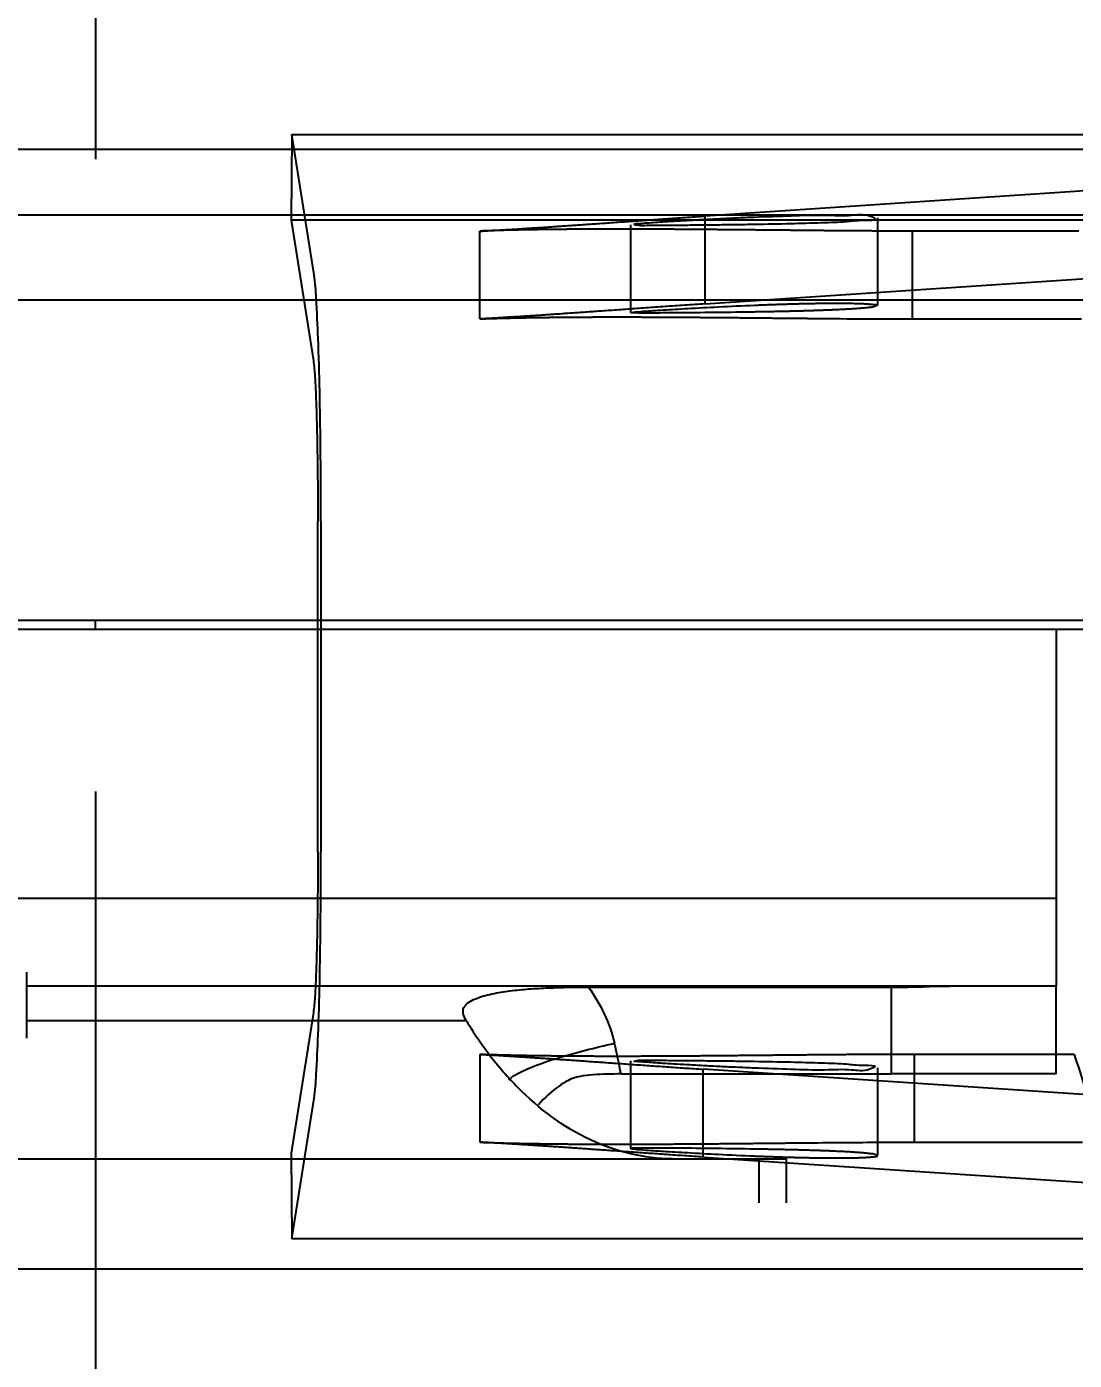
# Model space of a CAD drawing. Header units: millimetres. Extents: x 324 to 7054, y -67 to 2159.
# Drawn here: x 5410.74 to 5429.83, y 1063.66 to 1087.95 of the extents above; entities that cross this region are included whole.
import ezdxf

# ---------------------------------------------------------------- set-up
doc = ezdxf.new("R2010")
doc.units = ezdxf.units.MM
doc.header["$LTSCALE"] = 153.67
doc.header["$PDMODE"] = 3
doc.header["$PDSIZE"] = 8
doc.linetypes.add('CENTER', pattern=[0.6, 0.375, -0.075, 0.075, -0.075])
doc.layers.get('0').update_dxf_attribs({"linetype": 'CONTINUOUS'})
doc.layers.get('Defpoints').update_dxf_attribs({"linetype": 'CONTINUOUS'})
doc.layers.add('02___PRT_ALL_AXES', color=7, linetype='CONTINUOUS')
doc.layers.add('CONSTRUCTION_BODIES', color=7, linetype='CONTINUOUS')
doc.styles.get("Standard").update_dxf_attribs({"font": 'times.ttf'})
doc.dimstyles.new('DIMSTYLE_3', dxfattribs={"dimtxt": 17.5, "dimasz": 17.5, "dimexe": 1.5, "dimexo": 1, "dimtad": 1, "dimdsep": 46, "dimtxsty": 'Standard', "dimblk": '_FILLED', "dimblk1": '_FILLED', "dimblk2": '_FILLED', "dimcen": 0.09, "dimazin": 2, "dimtp": 0.01, "dimtm": 0.01, "dimtfac": 1, "dimtofl": 0, "dimtmove": 0, "dimatfit": 1, "dimldrblk": '_FILLED', "dimfxl": 1, "dimtolj": 1, "dimarcsym": 0})

# ---------------------------------------------------------------- blocks, each defined once
blk = doc.blocks.new('_FILLED')
at = {"color": 0, "linetype": 'ByBlock'}
blk.add_solid([(0, 0), (-1, 0.2143), (-1, -0.2143)], dxfattribs=at)
blk = doc.blocks.new('*D213')
at = {"color": 0, "linetype": 'ByBlock', "lineweight": -2}
for p, q in [((5411, 1738.977), (5026.191, 1738.977)), ((5027.691, 1082.825), (5027.691, 1721.477)), ((5381.869, 1065.325), (5026.191, 1065.325))]:
    blk.add_line(p, q, dxfattribs=at)
at = {"layer": 'Defpoints', "color": 0}
for p in [(5027.691, 1738.977), (5412, 1738.977), (5382.869, 1065.325)]:
    blk.add_point(p, dxfattribs=at)
at = {"color": 0, "linetype": 'ByBlock', "lineweight": -2, "xscale": 17.5, "yscale": 17.5, "zscale": 17.5}
for p, rotation in [((5027.691, 1738.977), 90.00000114009995), ((5027.691, 1065.325), 270.0000011400999)]:
    blk.add_blockref('_FILLED', p, dxfattribs=dict(at, rotation=rotation))
at = {"color": 0, "insert": (5003.733, 1392.208), "char_height": 17.5, "attachment_point": 2, "rotation": 90, "line_spacing_factor": 0.9}
blk.add_mtext('\\A1;\\A1;L-674', dxfattribs=at)

msp = doc.modelspace()

# ---------------------------------------------------------------- linework, layer by layer
at = {"linetype": 'ByBlock'}
for p, q in [((5380.94385, 1085.72462), (5443.9399, 1085.72462)), ((5314.98481, 1084.52461), (5443.9399, 1084.52462)), ((5429.5, 1076.97699), (5429.5, 1070.47699)), ((5408.47725, 1072.07699), (5429.5, 1072.07699)), ((5410.74321, 1069.52462), (5410.74321, 1070.72462)), ((5410.74321, 1070.47699), (5429.5, 1070.47699)), ((5420.97766, 1070.45505), (5426.5, 1070.45505)), ((5426.5, 1068.87255), (5426.5, 1070.45505)), ((5429.5, 1068.87699), (5429.5, 1070.47699)), ((5410.74321, 1069.84699), (5418.75032, 1069.84699)), ((5421.57214, 1068.87255), (5426.5, 1068.87255)), ((5429.5, 1068.87699), (5427.0969, 1068.87699)), ((5399.41487, 1067.32699), (5424.58508, 1067.32699)), ((5424.08581, 1066.52462), (5424.08514, 1067.32699)), ((5424.58581, 1066.52462), (5424.58514, 1067.32699)), ((5380.94385, 1065.32462), (5443.9399, 1065.32462))]:
    msp.add_line(p, q, dxfattribs=at)
for centre, radius, start, end in [((5391.17707, 1062.67867), 31.01974, 11.517964, 12.575899), ((5424.04823, 1072.92085), 6.11721, 218.958617, 222.88004), ((5423.76154, 1072.65781), 5.72814, 222.903374, 224.746455)]:
    msp.add_arc(centre, radius, start, end, dxfattribs=at)
for points, knots in [([(5418.75032, 1069.84699), (5418.72715, 1069.88511), (5418.6853, 1069.95918), (5418.69396, 1070.09473), (5418.79517, 1070.18484), (5418.96794, 1070.26999), (5419.22478, 1070.33862), (5419.5514, 1070.39081), (5419.89542, 1070.4235), (5420.37212, 1070.44954), (5420.73423, 1070.45503), (5420.97763, 1070.45505)], [0, 0, 0, 0, 0.05154607, 0.09608177, 0.14416677, 0.19907851, 0.31977418, 0.4483028, 0.58169959, 0.71872551, 1, 1, 1, 1]), ([(5426.5, 1070.45505), (5426.61178, 1070.45505), (5427.04493, 1070.45831), (5427.47786, 1070.47699), (5427.79923, 1070.47699)], [0, 0, 0, 0, 0.25806109, 1, 1, 1, 1]), ([(5418.75032, 1069.84699), (5418.79248, 1069.77765), (5418.96005, 1069.51151), (5419.14467, 1069.25598), (5419.29149, 1069.0746)], [0, 0, 0, 0, 0.25801867, 1, 1, 1, 1]), ([(5419.67921, 1068.87381), (5419.90565, 1068.99727), (5420.49894, 1069.19707), (5421.09805, 1069.35523), (5421.4526, 1069.43269)], [0, 0, 0, 0, 0.41543733, 1, 1, 1, 1]), ([(5419.524, 1068.76282), (5419.52957, 1068.76932), (5419.55958, 1068.79972), (5419.59518, 1068.82393), (5419.62411, 1068.84188)], [0, 0, 0, 0, 0.20095534, 1, 1, 1, 1]), ([(5420.59893, 1068.7493), (5420.54556, 1068.71983), (5420.34985, 1068.59886), (5420.17646, 1068.44169), (5420.06913, 1068.31116)], [0, 0, 0, 0, 0.26510895, 1, 1, 1, 1]), ([(5421.57212, 1068.87255), (5421.40288, 1068.87255), (5421.07836, 1068.86871), (5420.73849, 1068.82636), (5420.59893, 1068.7493)], [0, 0, 0, 0, 0.51494022, 1, 1, 1, 1]), ([(5422.5017, 1067.32699), (5421.99366, 1067.32896), (5420.93309, 1067.58833), (5420.07646, 1068.23919), (5419.69325, 1068.62522)], [0, 0, 0, 0, 0.48294024, 1, 1, 1, 1])]:
    msp.add_open_spline(points, degree=3, knots=knots, dxfattribs=at)
for points in [[(5420.97766, 1070.45505), (5421.19611, 1070.14931), (5421.37068, 1069.79941), (5421.4526, 1069.43269)], [(5419.62411, 1068.84188), (5419.64215, 1068.85307), (5419.66057, 1068.86365), (5419.67921, 1068.87381)], [(5427.0969, 1068.87699), (5426.89793, 1068.87699), (5426.69897, 1068.87255), (5426.5, 1068.87255)]]:
    msp.add_open_spline(points, degree=3, dxfattribs=at)
at = {"layer": '02___PRT_ALL_AXES', "linetype": 'CENTER'}
msp.add_line((5412, 1511.97699), (5412, 1041), dxfattribs=at)
at = {"layer": '02___PRT_ALL_AXES', "linetype": 'ByBlock'}
for p, q in [((5405.54847, 1082.97699), (5433.7298, 1082.97699)), ((5408.47725, 1077.14366), (5433.78471, 1077.14366)), ((5408.47725, 1076.97699), (5433.78471, 1076.97699)), ((5412, 1076.97699), (5412, 1077.14366))]:
    msp.add_line(p, q, dxfattribs=at)
at = {"layer": 'CONSTRUCTION_BODIES', "linetype": 'ByBlock'}
for p, q in [((5415.5715, 1085.99234), (5415.5595, 1084.42971)), ((5415.5715, 1085.99234), (5514.34378, 1085.99234)), ((5415.97787, 1083.43047), (5415.5715, 1085.99234)), ((5430.01933, 1084.96431), (5423.10291, 1084.50322)), ((5423.10291, 1082.90322), (5423.10291, 1084.50322)), ((5514, 1084.42971), (5415.5595, 1084.42971)), ((5415.5595, 1084.42971), (5415.96587, 1081.86784)), ((5421.75029, 1082.74482), (5421.75029, 1084.34482)), ((5426.25029, 1082.87266), (5426.25029, 1084.47266)), ((5419.00029, 1082.62971), (5419.00029, 1084.22971)), ((5429.91094, 1084.22971), (5426.87598, 1084.22971)), ((5426.87598, 1084.22971), (5426.87598, 1082.62963)), ((5423.10291, 1082.90322), (5430.05123, 1083.36644)), ((5426.87598, 1082.62971), (5429.95837, 1082.62971)), ((5416.04806, 1072.92145), (5416.04806, 1078.93797)), ((5416.10389, 1078.93797), (5416.10389, 1072.92145)), ((5415.96587, 1069.99157), (5415.5595, 1067.42971)), ((5419.00029, 1069.22971), (5419.00029, 1067.62971)), ((5429.82872, 1069.22971), (5426.90903, 1069.22971)), ((5426.90903, 1069.22971), (5426.90903, 1067.62979)), ((5421.75029, 1067.5146), (5421.75029, 1069.1146)), ((5429.99119, 1068.49698), (5423.0674, 1068.95857)), ((5423.0674, 1067.35857), (5423.0674, 1068.95857)), ((5426.25029, 1067.38676), (5426.25029, 1068.98676)), ((5415.5715, 1065.86708), (5415.97787, 1068.42894)), ((5426.90903, 1067.62971), (5429.97497, 1067.62971)), ((5415.5595, 1067.42971), (5415.5715, 1065.86708)), ((5423.0674, 1067.35857), (5430.04158, 1066.89362)), ((5514.34378, 1065.86708), (5415.5715, 1065.86708))]:
    msp.add_line(p, q, dxfattribs=at)
for centre, radius, start, end in [((5427.12805, 1292.49789), 209.86842, 269.410031, 269.9311834), ((5451.74935, 1075.91089), 22.91621, 196.950677, 198.593855)]:
    msp.add_arc(centre, radius, start, end, dxfattribs=at)
for points, knots in [([(5419.00029, 1084.22971), (5419.02704, 1084.23109), (5419.07923, 1084.23384), (5419.16527, 1084.23853), (5419.265, 1084.24409), (5419.3612, 1084.24961), (5419.44705, 1084.25463), (5419.51759, 1084.25881), (5419.59289, 1084.26334), (5419.67295, 1084.26823), (5419.75774, 1084.27348), (5419.84728, 1084.27913), (5419.94158, 1084.28513), (5420.04066, 1084.2917), (5420.14445, 1084.29845), (5420.25261, 1084.30575), (5420.36481, 1084.31335), (5420.48078, 1084.32129), (5420.60051, 1084.32952), (5420.72395, 1084.33806), (5420.8511, 1084.3469), (5420.98197, 1084.35602), (5421.11655, 1084.36544), (5421.25487, 1084.37514), (5421.4008, 1084.3854), (5421.55409, 1084.39626), (5421.71448, 1084.40767), (5421.87783, 1084.41924), (5422.04412, 1084.43094), (5422.21335, 1084.44275), (5422.38552, 1084.45466), (5422.56065, 1084.46667), (5422.73874, 1084.47878), (5422.91983, 1084.49098), (5423.04155, 1084.49913), (5423.10291, 1084.50322)], [0, 0, 0, 0, 0.01954339, 0.03812735, 0.06287195, 0.09241684, 0.1084321, 0.12561931, 0.14396911, 0.16347587, 0.18413753, 0.20595536, 0.2289337, 0.2530803, 0.27840279, 0.30482101, 0.33217418, 0.36044933, 0.38963718, 0.41973187, 0.45073068, 0.48263364, 0.51544317, 0.54916371, 0.58380123, 0.62217955, 0.66128778, 0.7011164, 0.74166017, 0.78291735, 0.82488902, 0.86757833, 0.91098984, 0.95512873, 1, 1, 1, 1]), ([(5424.0003, 1084.35572), (5424.22032, 1084.35922), (5424.63286, 1084.36623), (5425.17709, 1084.38409), (5425.66404, 1084.39703), (5425.90054, 1084.43173), (5426.27897, 1084.4282), (5426.00368, 1084.55132), (5425.73302, 1084.49343), (5425.23438, 1084.52694), (5424.65172, 1084.50158), (5424.22373, 1084.4897), (5424.00029, 1084.48056)], [0, 0, 0, 0, 0.14944514, 0.27753761, 0.37973732, 0.45431228, 0.49898918, 0.52341466, 0.59894444, 0.71050719, 0.8481194, 1, 1, 1, 1]), ([(5424.96725, 1084.2406), (5424.93054, 1084.24094), (5424.85718, 1084.24183), (5424.74721, 1084.24298), (5424.63738, 1084.24414), (5424.52769, 1084.24527), (5424.41814, 1084.24637), (5424.30873, 1084.24745), (5424.19946, 1084.24851), (5424.09033, 1084.24954), (5423.98134, 1084.25055), (5423.87269, 1084.25154), (5423.7645, 1084.25249), (5423.65691, 1084.25343), (5423.54988, 1084.25433), (5423.44341, 1084.25522), (5423.3375, 1084.2561), (5423.23214, 1084.25698), (5423.12734, 1084.25785), (5423.02309, 1084.25869), (5422.91939, 1084.25951), (5422.81628, 1084.2603), (5422.71385, 1084.26105), (5422.61222, 1084.26175), (5422.51147, 1084.2624), (5422.4116, 1084.263), (5422.3126, 1084.26353), (5422.21448, 1084.26399), (5422.11724, 1084.26437), (5422.02088, 1084.2647), (5421.92539, 1084.26498), (5421.83074, 1084.2652), (5421.73705, 1084.26537), (5421.64444, 1084.26549), (5421.55309, 1084.26556), (5421.46299, 1084.26557), (5421.37414, 1084.26554), (5421.28654, 1084.26544), (5421.20019, 1084.26529), (5421.11508, 1084.26509), (5421.03123, 1084.26484), (5420.94872, 1084.26453), (5420.86764, 1084.26415), (5420.78804, 1084.2637), (5420.70989, 1084.26318), (5420.6332, 1084.2626), (5420.55797, 1084.26196), (5420.48419, 1084.26128), (5420.41186, 1084.26054), (5420.341, 1084.25977), (5420.2716, 1084.25896), (5420.20382, 1084.25813), (5420.11688, 1084.257), (5420.01253, 1084.25558), (5419.8924, 1084.25375), (5419.77903, 1084.25166), (5419.67249, 1084.24943), (5419.57301, 1084.24713), (5419.4808, 1084.24486), (5419.39603, 1084.24267), (5419.3187, 1084.2407), (5419.23938, 1084.23862), (5419.1615, 1084.23627), (5419.07947, 1084.23375), (5419.02773, 1084.23088), (5419.00029, 1084.22971)], [0, 0, 0, 0, 0.01845247, 0.03688239, 0.05528858, 0.07367112, 0.09203007, 0.11036546, 0.12867727, 0.14696539, 0.16522959, 0.18346949, 0.20159257, 0.21962182, 0.23755748, 0.25539978, 0.27314893, 0.29080508, 0.3083683, 0.32583852, 0.34321556, 0.36049904, 0.37767808, 0.39470914, 0.41159267, 0.42832901, 0.44491843, 0.46136102, 0.47765675, 0.49380538, 0.50980646, 0.52565929, 0.54138946, 0.55690824, 0.57221637, 0.58731447, 0.60220308, 0.61688254, 0.63135304, 0.64561454, 0.65966679, 0.67350927, 0.68709289, 0.70043188, 0.71352684, 0.72637822, 0.73898619, 0.7513507, 0.76347142, 0.77534772, 0.78697867, 0.798363, 0.80942382, 0.83069109, 0.85082412, 0.86982527, 0.88769195, 0.9043961, 0.91985284, 0.93406165, 0.94702517, 0.95874152, 0.97395162, 0.98619528, 1, 1, 1, 1]), ([(5424.00029, 1084.48056), (5423.88658, 1084.47591), (5423.66272, 1084.46614), (5423.33911, 1084.45052), (5423.04091, 1084.43495), (5422.77528, 1084.42021), (5422.54269, 1084.40653), (5422.33933, 1084.39416), (5422.16938, 1084.38266), (5422.01506, 1084.37329), (5421.92439, 1084.36262), (5421.76419, 1084.35915), (5421.9307, 1084.32701), (5422.03829, 1084.3409), (5422.23722, 1084.33543), (5422.46003, 1084.33898), (5422.72439, 1084.34034), (5423.01626, 1084.34329), (5423.33148, 1084.34658), (5423.66196, 1084.35066), (5423.88665, 1084.35392), (5424.0003, 1084.35573)], [0, 0, 0, 0, 0.07784411, 0.15326907, 0.2215967, 0.28212009, 0.33515726, 0.38121388, 0.42072564, 0.45389665, 0.48058033, 0.50019203, 0.51875645, 0.55124645, 0.59409981, 0.64632903, 0.7067282, 0.7739023, 0.8463012, 0.92225232, 1, 1, 1, 1]), ([(5426.87598, 1084.22971), (5426.84545, 1084.22971), (5426.78427, 1084.22981), (5426.69232, 1084.22994), (5426.60001, 1084.23014), (5426.50733, 1084.23038), (5426.41428, 1084.23067), (5426.32088, 1084.23101), (5426.22711, 1084.2314), (5426.13297, 1084.23186), (5426.03847, 1084.23237), (5425.94302, 1084.23294), (5425.84669, 1084.23356), (5425.74956, 1084.23422), (5425.65228, 1084.23491), (5425.55486, 1084.23561), (5425.45729, 1084.23635), (5425.35958, 1084.23712), (5425.26173, 1084.23793), (5425.16373, 1084.23878), (5425.06556, 1084.23966), (5425.00005, 1084.24029), (5424.96725, 1084.2406)], [0, 0, 0, 0, 0.04798094, 0.09615388, 0.14451805, 0.19307295, 0.24181835, 0.29075424, 0.33988077, 0.38919819, 0.43870683, 0.48840703, 0.53922072, 0.59011017, 0.64107509, 0.69211534, 0.74323098, 0.79442212, 0.84568895, 0.89703158, 0.94845008, 1, 1, 1, 1]), ([(5416.10389, 1078.93797), (5416.10389, 1079.34918), (5416.10034, 1080.14024), (5416.08394, 1081.25314), (5416.0599, 1082.19661), (5416.02625, 1082.90296), (5416.0004, 1083.28839), (5415.97787, 1083.43047)], [0, 0, 0, 0, 0.27439872, 0.52784689, 0.74274227, 0.90400303, 1, 1, 1, 1]), ([(5423.10291, 1082.90322), (5423.04062, 1082.89906), (5422.91707, 1082.8908), (5422.73328, 1082.87841), (5422.55256, 1082.86612), (5422.37489, 1082.85394), (5422.20025, 1082.84186), (5422.02862, 1082.82988), (5421.86001, 1082.81801), (5421.69443, 1082.80628), (5421.53189, 1082.79471), (5421.37695, 1082.78373), (5421.22991, 1082.77341), (5421.09107, 1082.76367), (5420.9562, 1082.75424), (5420.82527, 1082.74511), (5420.69825, 1082.73629), (5420.57513, 1082.72778), (5420.4559, 1082.71958), (5420.34059, 1082.7117), (5420.2292, 1082.70417), (5420.12193, 1082.69694), (5420.01909, 1082.69028), (5419.92103, 1082.6838), (5419.82784, 1082.67789), (5419.73951, 1082.67234), (5419.656, 1082.66718), (5419.57729, 1082.66239), (5419.50337, 1082.65795), (5419.41446, 1082.6527), (5419.31325, 1082.64683), (5419.20637, 1082.6408), (5419.1035, 1082.63514), (5419.03754, 1082.63164), (5419.00029, 1082.62971)], [0, 0, 0, 0, 0.04554937, 0.09034708, 0.13439847, 0.17770895, 0.2202832, 0.26212432, 0.30323308, 0.34360715, 0.38324035, 0.42212182, 0.45694121, 0.49078617, 0.52366489, 0.55558436, 0.58654989, 0.61656469, 0.64562944, 0.67374188, 0.70089656, 0.72708444, 0.75218532, 0.77608347, 0.79878884, 0.82031185, 0.84065985, 0.85983748, 0.87784632, 0.89468469, 0.92482587, 0.95180815, 0.97278965, 1, 1, 1, 1]), ([(5424.0003, 1082.75572), (5423.77488, 1082.75213), (5423.34199, 1082.74663), (5422.75789, 1082.74021), (5422.25106, 1082.73791), (5421.98754, 1082.73455), (5421.64001, 1082.74313), (5422.10353, 1082.77959), (5422.35602, 1082.79496), (5422.83381, 1082.82411), (5423.3718, 1082.85259), (5423.78043, 1082.87156), (5424.00029, 1082.88056)], [0, 0, 0, 0, 0.15031096, 0.2868448, 0.39643934, 0.46994078, 0.49951582, 0.55875134, 0.63138749, 0.72984106, 0.8532964, 1, 1, 1, 1]), ([(5424.00029, 1082.88056), (5424.02982, 1082.88177), (5424.08877, 1082.88414), (5424.17704, 1082.88755), (5424.26497, 1082.89082), (5424.35257, 1082.89394), (5424.43977, 1082.89689), (5424.52634, 1082.89968), (5424.61206, 1082.90228), (5424.69678, 1082.90468), (5424.78049, 1082.9069), (5424.86302, 1082.9089), (5424.94415, 1082.9107), (5425.02367, 1082.91228), (5425.10156, 1082.91364), (5425.17781, 1082.91478), (5425.25222, 1082.9157), (5425.32458, 1082.91639), (5425.39473, 1082.91685), (5425.4627, 1082.91708), (5425.53883, 1082.91709), (5425.62201, 1082.91674), (5425.71093, 1082.91584), (5425.794, 1082.91445), (5425.87062, 1082.91257), (5425.94749, 1082.91008), (5426.02093, 1082.90659), (5426.09896, 1082.90246), (5426.15645, 1082.89438), (5426.27077, 1082.89123), (5426.1701, 1082.83994), (5426.11201, 1082.84078), (5426.03804, 1082.8302), (5425.96686, 1082.82457), (5425.89239, 1082.81853), (5425.81778, 1082.81337), (5425.73668, 1082.80828), (5425.64954, 1082.80338), (5425.5567, 1082.79866), (5425.4702, 1082.79467), (5425.39128, 1082.79131), (5425.32089, 1082.78849), (5425.2484, 1082.78576), (5425.174, 1082.78313), (5425.09788, 1082.7806), (5425.02013, 1082.77816), (5424.94075, 1082.77581), (5424.85978, 1082.77355), (5424.77744, 1082.77139), (5424.69393, 1082.76931), (5424.6094, 1082.76732), (5424.52384, 1082.76542), (5424.43754, 1082.7636), (5424.35073, 1082.76187), (5424.2636, 1082.76022), (5424.17609, 1082.75864), (5424.08828, 1082.75714), (5424.02964, 1082.75619), (5424.0003, 1082.75572)], [0, 0, 0, 0, 0.01977553, 0.0394748, 0.05909817, 0.07864596, 0.09811776, 0.1174702, 0.13659623, 0.15549695, 0.17417265, 0.1926222, 0.21072689, 0.22846482, 0.24583771, 0.26284585, 0.27948746, 0.29562008, 0.31126388, 0.32642113, 0.34109207, 0.36219938, 0.38207057, 0.40059356, 0.41776686, 0.43339903, 0.45187479, 0.46765311, 0.48335565, 0.4988817, 0.51395371, 0.52891037, 0.5441252, 0.56203379, 0.57723571, 0.59397966, 0.61210962, 0.63158511, 0.65238023, 0.6742972, 0.68951921, 0.70522999, 0.72143201, 0.73805228, 0.75503703, 0.77238478, 0.79009598, 0.80817246, 0.82657411, 0.84520398, 0.86406123, 0.88314635, 0.90246046, 0.92180923, 0.94124287, 0.96076139, 0.98036529, 1, 1, 1, 1]), ([(5419.00029, 1082.62971), (5419.02775, 1082.63088), (5419.07957, 1082.63324), (5419.16169, 1082.63616), (5419.23972, 1082.63864), (5419.31925, 1082.64092), (5419.39683, 1082.64298), (5419.48189, 1082.64509), (5419.57445, 1082.64727), (5419.67434, 1082.64944), (5419.78133, 1082.65157), (5419.8952, 1082.65359), (5420.01588, 1082.65552), (5420.1207, 1082.65701), (5420.20799, 1082.65815), (5420.27595, 1082.65899), (5420.34549, 1082.65979), (5420.41649, 1082.66055), (5420.48896, 1082.66127), (5420.56289, 1082.66195), (5420.63828, 1082.66258), (5420.71514, 1082.66316), (5420.79346, 1082.66369), (5420.87324, 1082.66416), (5420.95439, 1082.66455), (5421.03684, 1082.66488), (5421.12049, 1082.66516), (5421.20536, 1082.66536), (5421.29145, 1082.66552), (5421.37876, 1082.66561), (5421.46728, 1082.66564), (5421.55703, 1082.66561), (5421.648, 1082.66553), (5421.74019, 1082.6654), (5421.83348, 1082.6652), (5421.92776, 1082.66495), (5422.02294, 1082.66465), (5422.11902, 1082.6643), (5422.21601, 1082.66389), (5422.31391, 1082.66343), (5422.41272, 1082.66292), (5422.51244, 1082.66236), (5422.61307, 1082.66175), (5422.71461, 1082.66107), (5422.81704, 1082.66037), (5422.92021, 1082.65961), (5423.02401, 1082.65882), (5423.12833, 1082.658), (5423.23318, 1082.65715), (5423.33856, 1082.65626), (5423.44446, 1082.65534), (5423.55088, 1082.65438), (5423.65783, 1082.65337), (5423.7653, 1082.65233), (5423.87335, 1082.65124), (5423.98186, 1082.65013), (5424.09069, 1082.64904), (5424.19969, 1082.64795), (5424.30886, 1082.64687), (5424.41819, 1082.64581), (5424.52769, 1082.64475), (5424.63734, 1082.6437), (5424.74717, 1082.64266), (5424.8571, 1082.64162), (5424.93043, 1082.64094), (5424.96709, 1082.6406)], [0, 0, 0, 0, 0.0138166, 0.0260757, 0.04131395, 0.05306596, 0.0660719, 0.0803301, 0.09584395, 0.11261595, 0.13056022, 0.14964596, 0.16987091, 0.19123745, 0.2023507, 0.21375606, 0.22540915, 0.23730875, 0.24945397, 0.26184422, 0.2744792, 0.28735885, 0.3004834, 0.31385325, 0.32746902, 0.34128275, 0.35530146, 0.36952453, 0.38395159, 0.39858253, 0.41341746, 0.42845668, 0.44370065, 0.45914999, 0.47480542, 0.49060186, 0.50655126, 0.52265311, 0.53890717, 0.55531337, 0.57187179, 0.58858266, 0.60544633, 0.62246322, 0.63963377, 0.65693989, 0.67433489, 0.69181825, 0.70938964, 0.72704889, 0.74479599, 0.76263101, 0.7805541, 0.79856548, 0.81666534, 0.83487725, 0.85311711, 0.87138463, 0.88967963, 0.90800207, 0.92635196, 0.94472935, 0.96313433, 0.98156695, 1, 1, 1, 1]), ([(5415.96587, 1081.86784), (5415.98056, 1081.77516), (5415.99742, 1081.52377), (5416.01937, 1081.06306), (5416.03505, 1080.44775), (5416.04574, 1079.72199), (5416.04806, 1079.20612), (5416.04806, 1078.93797)], [0, 0, 0, 0, 0.09601447, 0.25729181, 0.47219293, 0.72562995, 1, 1, 1, 1]), ([(5416.04806, 1072.92145), (5416.04806, 1072.65327), (5416.04574, 1072.13737), (5416.03505, 1071.41158), (5416.01937, 1070.79629), (5415.99742, 1070.33561), (5415.98056, 1070.08424), (5415.96587, 1069.99157)], [0, 0, 0, 0, 0.27439456, 0.52783982, 0.74273451, 0.9039975, 1, 1, 1, 1]), ([(5415.97787, 1068.42894), (5416.0004, 1068.57105), (5416.02625, 1068.95651), (5416.05991, 1069.66292), (5416.08395, 1070.6064), (5416.10034, 1071.71926), (5416.10389, 1072.51027), (5416.10389, 1072.92145)], [0, 0, 0, 0, 0.09600894, 0.25728404, 0.47218585, 0.72562579, 1, 1, 1, 1]), ([(5419.00029, 1069.22971), (5419.02689, 1069.22848), (5419.07944, 1069.22576), (5419.16448, 1069.22114), (5419.26203, 1069.21564), (5419.35566, 1069.2102), (5419.43884, 1069.20527), (5419.50632, 1069.20122), (5419.57643, 1069.19695), (5419.65047, 1069.1924), (5419.72843, 1069.18754), (5419.8103, 1069.18237), (5419.8961, 1069.1769), (5419.98583, 1069.17109), (5420.07954, 1069.16499), (5420.17722, 1069.1584), (5420.27903, 1069.15168), (5420.38462, 1069.14448), (5420.49368, 1069.13702), (5420.60578, 1069.1293), (5420.72087, 1069.12134), (5420.83893, 1069.11314), (5420.95996, 1069.1047), (5421.08395, 1069.09604), (5421.2109, 1069.08714), (5421.34082, 1069.07802), (5421.47799, 1069.06839), (5421.62223, 1069.05818), (5421.77334, 1069.04747), (5421.92686, 1069.03663), (5422.08277, 1069.02569), (5422.24106, 1069.01468), (5422.40172, 1069.00359), (5422.56475, 1068.99243), (5422.73017, 1068.98119), (5422.89798, 1068.96989), (5423.01066, 1068.96235), (5423.0674, 1068.95857)], [0, 0, 0, 0, 0.01959631, 0.03872658, 0.06268321, 0.09149942, 0.10775256, 0.12401559, 0.14124932, 0.15944863, 0.17861092, 0.19873602, 0.21982599, 0.24188495, 0.26491887, 0.28893584, 0.31394324, 0.34000897, 0.36683096, 0.39439826, 0.4227027, 0.45173869, 0.48150304, 0.51199471, 0.54321452, 0.57516494, 0.60784976, 0.64441691, 0.68158457, 0.71934354, 0.75768789, 0.79661445, 0.8361223, 0.8762123, 0.91688659, 0.9581481, 1, 1, 1, 1]), ([(5425.00029, 1069.21876), (5424.96103, 1069.21839), (5424.88259, 1069.21758), (5424.76502, 1069.21643), (5424.64765, 1069.21527), (5424.53049, 1069.21411), (5424.41352, 1069.21297), (5424.29677, 1069.21183), (5424.18021, 1069.21069), (5424.06386, 1069.20956), (5423.94771, 1069.20843), (5423.83182, 1069.20731), (5423.71634, 1069.2062), (5423.6014, 1069.20512), (5423.4871, 1069.20407), (5423.37344, 1069.20305), (5423.2604, 1069.20206), (5423.14801, 1069.20112), (5423.03625, 1069.20021), (5422.92512, 1069.19934), (5422.81463, 1069.19852), (5422.70481, 1069.19775), (5422.59583, 1069.19706), (5422.48783, 1069.19638), (5422.38097, 1069.1958), (5422.27523, 1069.19528), (5422.17062, 1069.19481), (5422.06712, 1069.19441), (5421.96475, 1069.19407), (5421.8635, 1069.1938), (5421.76338, 1069.19358), (5421.66436, 1069.19344), (5421.56658, 1069.19335), (5421.47017, 1069.19333), (5421.37526, 1069.19337), (5421.28187, 1069.19348), (5421.18997, 1069.19366), (5421.09958, 1069.1939), (5421.01068, 1069.19421), (5420.92328, 1069.19458), (5420.83738, 1069.19503), (5420.75311, 1069.19552), (5420.67054, 1069.19611), (5420.58977, 1069.19679), (5420.51076, 1069.19754), (5420.43351, 1069.19833), (5420.35802, 1069.19918), (5420.2843, 1069.20006), (5420.21234, 1069.20098), (5420.14214, 1069.20193), (5420.07373, 1069.20291), (5419.9865, 1069.20423), (5419.88258, 1069.20592), (5419.76409, 1069.20804), (5419.65373, 1069.21022), (5419.55151, 1069.21246), (5419.45758, 1069.21475), (5419.37218, 1069.21702), (5419.29551, 1069.21916), (5419.21885, 1069.22144), (5419.1214, 1069.22453), (5419.04661, 1069.22746), (5419.00029, 1069.22971)], [0, 0, 0, 0, 0.01962552, 0.0392206, 0.05878154, 0.07830841, 0.09780131, 0.11726034, 0.13668551, 0.15607677, 0.17543388, 0.19475645, 0.21401842, 0.23317389, 0.25222313, 0.27116642, 0.29000396, 0.30873582, 0.32736193, 0.34588201, 0.36429553, 0.3826017, 0.40078841, 0.41878607, 0.43659535, 0.45421687, 0.47165113, 0.48889848, 0.50595907, 0.52283282, 0.53951938, 0.55601808, 0.57233774, 0.58840475, 0.60422013, 0.61978471, 0.63509915, 0.65016386, 0.66497898, 0.67954436, 0.69385949, 0.70792349, 0.72167952, 0.73514086, 0.74830831, 0.76118241, 0.77376337, 0.78605106, 0.79804497, 0.80974422, 0.82114747, 0.83225299, 0.85336103, 0.87310887, 0.89150333, 0.90854533, 0.92422923, 0.9384761, 0.95125693, 0.96257774, 0.97681834, 1, 1, 1, 1]), ([(5426.90903, 1069.22971), (5426.87851, 1069.22971), (5426.81733, 1069.22961), (5426.72538, 1069.22948), (5426.63306, 1069.22928), (5426.54038, 1069.22904), (5426.44734, 1069.22874), (5426.35393, 1069.2284), (5426.26016, 1069.22801), (5426.16603, 1069.22755), (5426.07153, 1069.22703), (5425.97608, 1069.22646), (5425.87975, 1069.22584), (5425.78261, 1069.22518), (5425.68534, 1069.22448), (5425.58791, 1069.22378), (5425.49035, 1069.22303), (5425.39264, 1069.22226), (5425.29479, 1069.22144), (5425.19679, 1069.22059), (5425.09861, 1069.2197), (5425.03309, 1069.21907), (5425.00029, 1069.21876)], [0, 0, 0, 0, 0.0479805, 0.096153, 0.14451672, 0.19307117, 0.24181612, 0.29075156, 0.33987763, 0.3891946, 0.43870278, 0.48840252, 0.53921585, 0.59010494, 0.64106949, 0.69210939, 0.74322467, 0.79441547, 0.84568194, 0.89702422, 0.94844239, 1, 1, 1, 1]), ([(5424.00029, 1068.97886), (5423.88658, 1068.98351), (5423.66272, 1068.99328), (5423.33911, 1069.0089), (5423.04091, 1069.02447), (5422.77528, 1069.03921), (5422.54269, 1069.05288), (5422.33933, 1069.06526), (5422.16938, 1069.07676), (5422.01507, 1069.08613), (5421.92439, 1069.09679), (5421.76419, 1069.10027), (5421.9307, 1069.13241), (5422.03829, 1069.11851), (5422.23722, 1069.12398), (5422.46004, 1069.12044), (5422.72439, 1069.11908), (5423.01626, 1069.11613), (5423.33148, 1069.11283), (5423.66196, 1069.10875), (5423.88665, 1069.1055), (5424.0003, 1069.10369)], [0, 0, 0, 0, 0.07784411, 0.15326907, 0.2215967, 0.28212009, 0.33515726, 0.38121388, 0.42072564, 0.45389665, 0.48058033, 0.50019203, 0.51875645, 0.55124645, 0.59409981, 0.64632903, 0.7067282, 0.7739023, 0.8463012, 0.92225232, 1, 1, 1, 1]), ([(5424.0003, 1069.1037), (5424.22032, 1069.1002), (5424.63286, 1069.09318), (5425.17709, 1069.07533), (5425.66404, 1069.06239), (5425.90054, 1069.02769), (5426.27897, 1069.03122), (5426.00368, 1068.9081), (5425.73302, 1068.96599), (5425.23438, 1068.93248), (5424.65172, 1068.95783), (5424.22373, 1068.96972), (5424.00029, 1068.97886)], [0, 0, 0, 0, 0.14944514, 0.27753761, 0.37973732, 0.45431228, 0.49898918, 0.52341466, 0.59894444, 0.71050718, 0.8481194, 1, 1, 1, 1]), ([(5419.00029, 1067.62971), (5419.0248, 1067.62846), (5419.07991, 1067.62603), (5419.16582, 1067.6231), (5419.25144, 1067.62043), (5419.33365, 1067.61808), (5419.41525, 1067.61584), (5419.50557, 1067.61356), (5419.60437, 1067.61126), (5419.71135, 1067.60905), (5419.82646, 1067.60689), (5419.94968, 1067.6048), (5420.05736, 1067.60314), (5420.1474, 1067.60186), (5420.21766, 1067.60091), (5420.2897, 1067.6), (5420.36352, 1067.59912), (5420.43911, 1067.59828), (5420.51648, 1067.59748), (5420.59562, 1067.59674), (5420.67654, 1067.59606), (5420.75916, 1067.59548), (5420.84337, 1067.59499), (5420.92909, 1067.59455), (5421.01629, 1067.59418), (5421.10497, 1067.59388), (5421.19514, 1067.59365), (5421.28678, 1067.59348), (5421.37992, 1067.59337), (5421.47454, 1067.59333), (5421.57065, 1067.59335), (5421.66811, 1067.59344), (5421.7668, 1067.59359), (5421.86658, 1067.59381), (5421.96748, 1067.59409), (5422.06948, 1067.59442), (5422.1726, 1067.59483), (5422.27682, 1067.59529), (5422.38215, 1067.59581), (5422.48859, 1067.59639), (5422.59616, 1067.59706), (5422.70477, 1067.59775), (5422.81427, 1067.59852), (5422.92452, 1067.59931), (5423.03542, 1067.60015), (5423.14696, 1067.60103), (5423.25916, 1067.60195), (5423.37199, 1067.60292), (5423.48548, 1067.60393), (5423.59961, 1067.605), (5423.7144, 1067.60611), (5423.82986, 1067.60728), (5423.94585, 1067.60848), (5424.06222, 1067.60966), (5424.17879, 1067.61083), (5424.29556, 1067.61199), (5424.41253, 1067.61315), (5424.5297, 1067.61429), (5424.64707, 1067.61542), (5424.76464, 1067.61654), (5424.88237, 1067.61766), (5424.96091, 1067.61839), (5425.00019, 1067.61876)], [0, 0, 0, 0, 0.01226743, 0.0275783, 0.04297863, 0.05509539, 0.06869834, 0.08378895, 0.10026902, 0.11810444, 0.13729019, 0.15782777, 0.17972044, 0.19113421, 0.20284537, 0.21485283, 0.22715591, 0.23975433, 0.25264815, 0.26583777, 0.27932389, 0.29310747, 0.3071443, 0.32142956, 0.33596233, 0.35074209, 0.36576862, 0.38104203, 0.39656269, 0.4123312, 0.42834839, 0.4446152, 0.46105939, 0.47768933, 0.49450436, 0.51150408, 0.52868839, 0.54605742, 0.56361148, 0.58135106, 0.59927673, 0.61738916, 0.63565385, 0.65402769, 0.67250997, 0.69110025, 0.70979831, 0.72860414, 0.74751784, 0.76653964, 0.78566983, 0.80490871, 0.8242695, 0.84366417, 0.8630923, 0.88255366, 0.90204815, 0.92157579, 0.94113667, 0.9607309, 0.98035855, 1, 1, 1, 1]), ([(5423.0674, 1067.35857), (5423.01017, 1067.36238), (5422.89653, 1067.36998), (5422.7273, 1067.38139), (5422.56053, 1067.39271), (5422.3962, 1067.40397), (5422.23431, 1067.41514), (5422.07484, 1067.42625), (5421.91781, 1067.43726), (5421.76322, 1067.44818), (5421.6111, 1067.45897), (5421.4659, 1067.46925), (5421.32782, 1067.47894), (5421.19707, 1067.48812), (5421.06939, 1067.49706), (5420.94477, 1067.50577), (5420.8232, 1067.51424), (5420.70469, 1067.52247), (5420.58924, 1067.53045), (5420.47688, 1067.53818), (5420.36764, 1067.54564), (5420.26235, 1067.55281), (5420.16132, 1067.55947), (5420.06483, 1067.56595), (5419.97233, 1067.57197), (5419.88379, 1067.57769), (5419.79918, 1067.58308), (5419.71848, 1067.58816), (5419.64167, 1067.59294), (5419.56875, 1067.59742), (5419.47798, 1067.60294), (5419.37294, 1067.6092), (5419.25883, 1067.61582), (5419.16254, 1067.62125), (5419.07853, 1067.6258), (5419.0266, 1067.62849), (5419.00029, 1067.62971)], [0, 0, 0, 0, 0.04221431, 0.08382323, 0.12483015, 0.16523826, 0.20504997, 0.24426638, 0.28288677, 0.32090813, 0.3583246, 0.39512693, 0.42804103, 0.46019564, 0.49159503, 0.52224221, 0.55213859, 0.58128371, 0.60967499, 0.63730747, 0.66417355, 0.69026286, 0.71497519, 0.73869638, 0.76143468, 0.78319918, 0.80399698, 0.82383345, 0.84271209, 0.86063423, 0.87759898, 0.9096415, 0.93807979, 0.96172727, 0.98061916, 1, 1, 1, 1]), ([(5424.0003, 1067.5037), (5423.77488, 1067.50729), (5423.34199, 1067.51279), (5422.75789, 1067.51921), (5422.25106, 1067.5215), (5421.98754, 1067.52486), (5421.64002, 1067.51629), (5422.10353, 1067.47983), (5422.35602, 1067.46446), (5422.83381, 1067.43531), (5423.3718, 1067.40683), (5423.78043, 1067.38785), (5424.00029, 1067.37886)], [0, 0, 0, 0, 0.15031096, 0.2868448, 0.39643934, 0.46994078, 0.49951582, 0.55875134, 0.63138749, 0.72984106, 0.8532964, 1, 1, 1, 1]), ([(5424.00029, 1067.37886), (5424.02982, 1067.37765), (5424.08877, 1067.37528), (5424.17704, 1067.37186), (5424.26497, 1067.36859), (5424.35257, 1067.36548), (5424.43977, 1067.36252), (5424.52634, 1067.35974), (5424.61206, 1067.35714), (5424.69678, 1067.35473), (5424.78049, 1067.35252), (5424.86302, 1067.35051), (5424.94415, 1067.34872), (5425.02367, 1067.34714), (5425.10156, 1067.34577), (5425.17781, 1067.34464), (5425.25222, 1067.34372), (5425.32458, 1067.34303), (5425.39473, 1067.34257), (5425.4627, 1067.34234), (5425.53883, 1067.34233), (5425.62201, 1067.34268), (5425.71093, 1067.34358), (5425.794, 1067.34497), (5425.87062, 1067.34685), (5425.94749, 1067.34934), (5426.02093, 1067.35283), (5426.09896, 1067.35696), (5426.15645, 1067.36504), (5426.27077, 1067.36819), (5426.1701, 1067.41948), (5426.11201, 1067.41864), (5426.03804, 1067.42922), (5425.96687, 1067.43485), (5425.89239, 1067.44089), (5425.81778, 1067.44605), (5425.73668, 1067.45113), (5425.64954, 1067.45604), (5425.5567, 1067.46076), (5425.4702, 1067.46475), (5425.39128, 1067.46811), (5425.32089, 1067.47093), (5425.2484, 1067.47365), (5425.174, 1067.47629), (5425.09788, 1067.47882), (5425.02013, 1067.48126), (5424.94075, 1067.48361), (5424.85978, 1067.48586), (5424.77744, 1067.48803), (5424.69393, 1067.49011), (5424.6094, 1067.4921), (5424.52384, 1067.494), (5424.43754, 1067.49582), (5424.35073, 1067.49755), (5424.2636, 1067.4992), (5424.17609, 1067.50077), (5424.08828, 1067.50228), (5424.02964, 1067.50323), (5424.0003, 1067.5037)], [0, 0, 0, 0, 0.01977553, 0.03947481, 0.05909818, 0.07864598, 0.09811779, 0.11747022, 0.13659626, 0.15549696, 0.17417265, 0.19262219, 0.21072687, 0.22846479, 0.24583767, 0.2628458, 0.27948742, 0.29562004, 0.31126385, 0.32642111, 0.34109205, 0.36219936, 0.38207054, 0.40059354, 0.41776684, 0.433399, 0.45187476, 0.46765309, 0.48335562, 0.49888167, 0.51395374, 0.5289104, 0.54412523, 0.56203382, 0.57723574, 0.59397968, 0.61210964, 0.63158514, 0.65238026, 0.67429723, 0.68951923, 0.70523001, 0.72143203, 0.7380523, 0.75503706, 0.7723848, 0.790096, 0.80817247, 0.82657412, 0.84520399, 0.86406124, 0.88314636, 0.90246046, 0.92180923, 0.94124287, 0.96076139, 0.98036529, 1, 1, 1, 1]), ([(5425.00019, 1067.61876), (5425.2185, 1067.6208), (5425.64967, 1067.62459), (5426.28595, 1067.62857), (5426.70392, 1067.62979), (5426.90903, 1067.62979)], [0, 0, 0, 0, 0.34311018, 0.67764897, 1, 1, 1, 1])]:
    msp.add_open_spline(points, degree=3, knots=knots, dxfattribs=at)

# ---------------------------------------------------------------- dimensions: what is measured, and where the dimension line sits
at = {"linetype": 'ByBlock'}
dim = msp.add_linear_dim(base=(5027.69134, 1738.97699), p1=(5382.86915, 1065.32462), p2=(5412, 1738.97699), angle=90.000001, text='\\A1;L-674', dimstyle='DIMSTYLE_3', override={"dimpost": '<>', "dimtxsty": 'Standard'}, dxfattribs=at)
dim.commit()
dim.dimension.update_dxf_attribs({"geometry": '*D213', "text_midpoint": (5027.69134, 1392.20786), "dimtype": 160})

doc.saveas('drawing.dxf')
